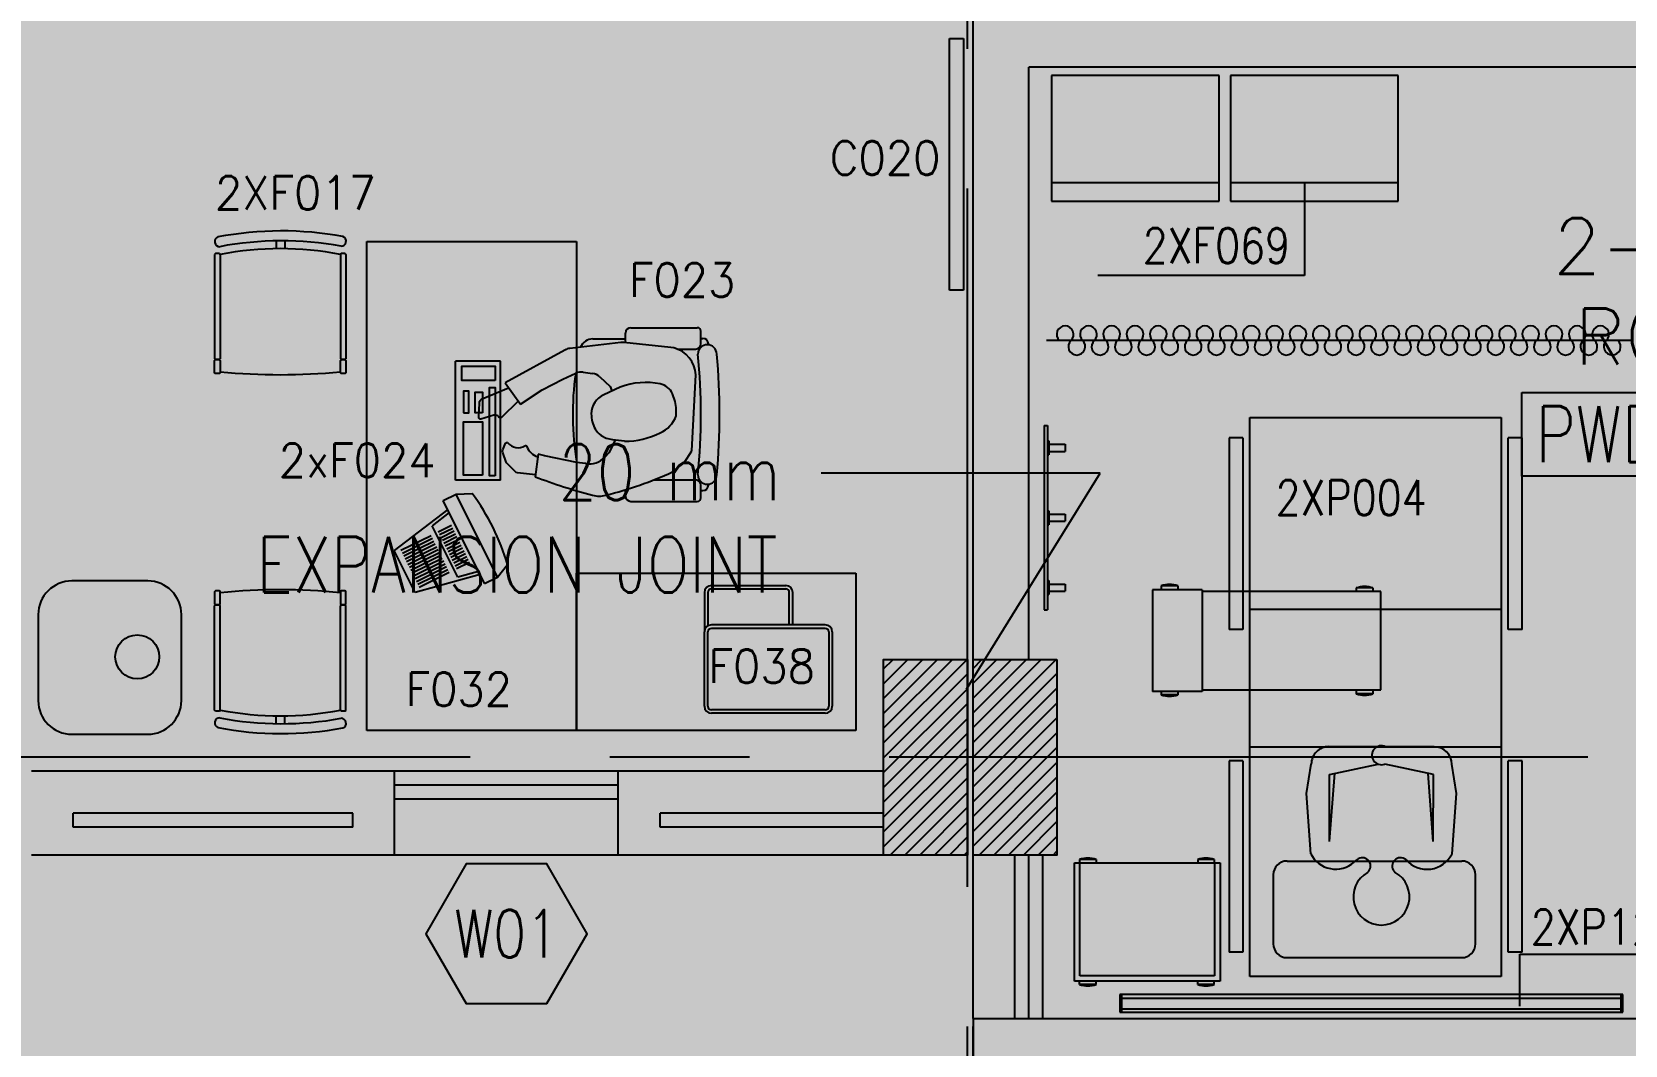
# Model space of a CAD drawing. Extents: x 88852.7 to 88945.7, y 39921.6 to 40001.1.
# Drawn here: x 88899.44 to 88905.14, y 39949.05 to 39952.68 of the extents above; entities that cross this region are included whole.
import ezdxf
from ezdxf.enums import TextEntityAlignment as Align

# ---------------------------------------------------------------- set-up
doc = ezdxf.new("R2010")
doc.units = 0
doc.header["$MEASUREMENT"] = 0
doc.linetypes.add('CENTERX2', pattern=[4, 2.5, -0.5, 0.5, -0.5])
for name, color, linetype in [('A-TEXT', 7, 'CONTINUOUS'), ('AXES', 11, 'CENTERX2'), ('COL', 2, 'CONTINUOUS'), ('EJ', 9, 'CONTINUOUS'), ('HAT', 8, 'CONTINUOUS'), ('INSUL', 4, 'CONTINUOUS'), ('MEDICAL', 4, 'CONTINUOUS'), ('NON-MEDICAL', 4, 'CONTINUOUS'), ('RM-BOX', 4, 'CONTINUOUS'), ('RM-NAME', 2, 'CONTINUOUS'), ('RM-NO', 2, 'CONTINUOUS'), ('WALL', 4, 'CONTINUOUS'), ('WIN', 3, 'CONTINUOUS'), ('WIN-BOX', 3, 'CONTINUOUS'), ('WIN-NO', 5, 'CONTINUOUS')]:
    doc.layers.add(name, color=color, linetype=linetype)
doc.styles.add('ROMANS', font='ROMANS.shx', dxfattribs={"width": 0.6})
doc.dimstyles.new('DIM-OUT', dxfattribs={"dimscale": 0, "dimtxt": 0.24, "dimasz": 0.08, "dimexe": 0.02, "dimexo": 0.02, "dimgap": 0.05, "dimtad": 1, "dimdec": 0, "dimlfac": 1000, "dimzin": 0, "dimdsep": 46, "dimtxsty": 'ROMANS', "dimblk1": 'ARCHTICK', "dimblk2": 'ARCHTICK', "dimsah": 1, "dimcen": 0.01, "dimdle": 0.08, "dimclrd": 4, "dimclre": 4, "dimclrt": 2, "dimadec": 0, "dimazin": 0, "dimtp": 2, "dimtm": 2, "dimtfac": 0.1142857142857143, "dimtdec": 0, "dimtix": 1, "dimtmove": 2, "dimatfit": 3, "dimldrblk": 'ARCHTICK', "dimfxl": 0, "dimtolj": 1, "dimtzin": 0, "dimarcsym": 0})

# ---------------------------------------------------------------- blocks, each defined once
blk = doc.blocks.new('WW1')
at = {"layer": 'WIN-BOX'}
blk.add_lwpolyline([(144.3375672970433, -250), (288.6751345940866, 0), (144.3375672970433, 250), (-144.3375672970433, 250), (-288.6751345940866, 0), (-144.3375672970433, -250)], close=True, dxfattribs=at)
at = {"layer": 'WIN-NO', "style": 'ROMANS', "width": 0.8}
blk.add_attdef('W00', text='', height=170, dxfattribs=at).set_placement((0, 0), align=Align.MIDDLE)
blk = doc.blocks.new('RM1')
at = {"layer": 'RM-BOX'}
blk.add_lwpolyline([(569.8908462408872, -200), (-569.890846240829, -200), (-569.8908462407999, -500), (569.8908462407999, -500)], close=True, dxfattribs=at)
at = {"layer": 'RM-NAME', "style": 'ROMANS'}
for tag, p in [('ROOMNAME1', (-5.820766091346741e-11, 323.8095238095266)), ('ROOMNAME2', (0, 0))]:
    blk.add_attdef(tag, text='', height=200, dxfattribs=at).set_placement(p, align=Align.MIDDLE)
at = {"layer": 'RM-NO', "style": 'ROMANS', "width": 0.8}
blk.add_attdef('ROOMNO', text='', height=200, dxfattribs=at).set_placement((0, -350), align=Align.MIDDLE)
blk = doc.blocks.new('C11')
at = {"layer": 'HAT'}
h = blk.add_hatch(dxfattribs=at)
h.set_pattern_fill('ANSI31', color=256, scale=300, style=0)
h.set_pattern_definition([(45, (-248556.1822811713, -75061.0053373936), (-26.51650429449553, 26.51650429449553), [])])
h.paths.add_polyline_path([(300.0000000000291, 700), (-2.91038304567337e-11, 700), (0, 349.9999999998981), (300.0000000000291, 349.9999999998981)])
h.paths.add_polyline_path([(300, 349.9999999998981), (-2.91038304567337e-11, 349.9999999998981), (-2.91038304567337e-11, 0), (300.0000000000291, 0)])
at = {"layer": 'COL'}
blk.add_lwpolyline([(300.0000000000291, 700), (299.9999999999709, 0), (0, 0), (0, 700)], close=True, dxfattribs=at)
blk = doc.blocks.new('C11D')
at = {"layer": 'COL', "linetype": 'ByBlock'}
for p in [(-320.0000000003783, 0), (0, 0)]:
    blk.add_blockref('C11', p, dxfattribs=at)

msp = doc.modelspace()

# ---------------------------------------------------------------- linework, layer by layer
at = {"layer": 'AXES'}
for p, q in [((88902.79025844975, 39921.61526879654), (88902.79025844975, 40000.07794392369)), ((88902.81025844975, 39921.61526879654), (88902.81025844975, 40000.07794392369)), ((88945.01025844975, 39950.07956244052), (88876.97025844976, 39950.07956244052))]:
    msp.add_line(p, q, dxfattribs=at)
at = {"layer": 'INSUL'}
for p, q in [((88899.59025844975, 39949.82956244051), (88899.59025844975, 39949.87956244051)), ((88900.59025844975, 39949.87956244051), (88899.59025844975, 39949.87956244051)), ((88900.59025844975, 39949.82956244051), (88900.59025844975, 39949.87956244051)), ((88901.69025844976, 39949.82956244051), (88901.69025844976, 39949.87956244051)), ((88902.49025844975, 39949.87956244051), (88901.69025844976, 39949.87956244051)), ((88900.59025844975, 39949.82956244051), (88899.59025844975, 39949.82956244051)), ((88902.49025844975, 39949.82956244051), (88901.69025844976, 39949.82956244051))]:
    msp.add_line(p, q, dxfattribs=at)
at = {"layer": 'MEDICAL'}
for p, q in [((88903.07288093619, 39951.57187109052), (88905.16669316113, 39951.57187109059)), ((88901.11894573804, 39951.49680428784), (88900.95800886305, 39951.49680428784)), ((88900.95800886305, 39951.07079491283), (88900.95800886305, 39951.49680428784)), ((88901.11894573804, 39951.07079491283), (88901.11894573804, 39951.49680428784)), ((88903.80092503384, 39951.29529317634), (88904.70092503383, 39951.29529317634)), ((88903.80092503384, 39949.29529317634), (88903.80092503384, 39951.29529317634)), ((88904.70092503383, 39951.29529317634), (88904.70092503383, 39949.29529317634)), ((88903.77592503383, 39951.22283539263), (88903.72671243541, 39951.22283539263)), ((88903.72671243541, 39951.22283539263), (88903.72671243541, 39950.53708560627)), ((88903.77592503383, 39951.22283539263), (88903.77592503383, 39950.53708560627)), ((88904.77513763226, 39951.22283539263), (88904.72592503382, 39951.22283539263)), ((88904.72592503382, 39950.53708560627), (88904.72592503382, 39951.22283539263)), ((88904.77513763226, 39950.53708560627), (88904.77513763226, 39951.22283539263)), ((88901.11894573804, 39951.07079491283), (88900.95800886305, 39951.07079491283)), ((88900.91434176429, 39950.99806724838), (88900.9609771746, 39951.0212231462)), ((88900.9609771746, 39951.0212231462), (88901.01815629435, 39951.0231442718)), ((88901.108332888, 39950.72445235333), (88900.9609771746, 39951.0212231462)), ((88900.93012187193, 39950.96628649861), (88900.73868065664, 39950.81966954545)), ((88900.9357142153, 39950.95502365621), (88900.87443024464, 39950.90808878358)), ((88901.06169747771, 39950.70129645551), (88900.91434176429, 39950.99806724838)), ((88900.96589189756, 39950.72388725771), (88900.87443024464, 39950.90808878358)), ((88900.89631475211, 39950.88628412005), (88900.9432636183, 39950.90959565824)), ((88900.90134607263, 39950.8761511639), (88900.94829493883, 39950.89946270209)), ((88900.76283278843, 39950.82000627041), (88900.87053894287, 39950.87348564779)), ((88900.76786410896, 39950.80987331427), (88900.8755702634, 39950.86335269165)), ((88900.77289542947, 39950.79974035813), (88900.88060158392, 39950.85321973551)), ((88900.77792675, 39950.78960740199), (88900.88563290444, 39950.84308677936)), ((88900.90637739316, 39950.86601820777), (88900.95332625936, 39950.88932974596)), ((88900.91140871368, 39950.85588525162), (88900.95835757988, 39950.87919678981)), ((88900.9164400342, 39950.84575229548), (88900.9633889004, 39950.86906383368)), ((88900.92147135473, 39950.83561933934), (88900.96842022093, 39950.85893087753)), ((88900.92650267525, 39950.8254863832), (88900.97345154146, 39950.84879792139)), ((88900.81340030984, 39950.66918599643), (88900.73868065664, 39950.81966954545)), ((88900.78295807053, 39950.77947444585), (88900.89066422496, 39950.83295382322)), ((88900.78798939106, 39950.76934148971), (88900.89569554549, 39950.82282086708)), ((88900.79302071157, 39950.75920853356), (88900.900726866, 39950.81268791094)), ((88900.7980520321, 39950.74907557743), (88900.90575818653, 39950.8025549548)), ((88900.80308335263, 39950.73894262128), (88900.91078950706, 39950.79242199866)), ((88900.93153399578, 39950.81535342706), (88900.97848286197, 39950.83866496525)), ((88900.9365653163, 39950.80522047092), (88900.9835141825, 39950.82853200911)), ((88900.94159663683, 39950.79508751477), (88900.98854550303, 39950.81839905297)), ((88900.94662795735, 39950.78495455864), (88900.99357682354, 39950.80826609683)), ((88900.95165927787, 39950.77482160249), (88900.99860814407, 39950.79813314068)), ((88900.9566905984, 39950.76468864635), (88901.0036394646, 39950.78800018455)), ((88900.80811467314, 39950.72880966514), (88900.91582082759, 39950.78228904252)), ((88900.81314599367, 39950.718676709), (88900.9208521481, 39950.77215608638)), ((88901.04591737007, 39950.73307720528), (88900.81340030984, 39950.66918599643)), ((88900.8181773142, 39950.70854375286), (88900.92588346863, 39950.76202313024)), ((88900.82320863473, 39950.69841079672), (88900.93091478916, 39950.75189017409)), ((88900.82823995524, 39950.68827784058), (88900.93594610968, 39950.74175721795)), ((88900.96172191892, 39950.75455569021), (88901.00867078513, 39950.7778672284)), ((88901.0403250267, 39950.74434004768), (88900.96589189756, 39950.72388725771)), ((88901.108332888, 39950.72445235333), (88901.14442458889, 39950.76884302338)), ((88901.06169747771, 39950.70129645551), (88901.108332888, 39950.72445235333)), ((88903.63019544267, 39950.67862820824), (88903.45303008835, 39950.67862820824)), ((88903.45303008835, 39950.67862820824), (88903.45303008835, 39950.31445497989)), ((88903.48405235865, 39950.69285213159), (88903.48405235865, 39950.67862820824)), ((88903.54310747675, 39950.69285213159), (88903.48405235865, 39950.69285213159)), ((88903.54310747675, 39950.69285213159), (88903.54310747675, 39950.67862820824)), ((88903.63019544267, 39950.67862820824), (88903.63019544267, 39950.31445497989)), ((88904.2699592222, 39950.67247663344), (88903.63019544267, 39950.67247663344)), ((88904.18209589398, 39950.68538818733), (88904.18209589398, 39950.67247663344)), ((88904.24115101209, 39950.68538818733), (88904.18209589398, 39950.68538818733)), ((88904.24115101209, 39950.68538818733), (88904.24115101209, 39950.67247663344)), ((88904.2699592222, 39950.3206065547), (88904.2699592222, 39950.67247663344)), ((88904.70092503383, 39950.60783606025), (88903.80092503384, 39950.60783606025)), ((88903.77592503383, 39950.53708560627), (88903.72671243541, 39950.53708560627)), ((88904.77513763226, 39950.53708560627), (88904.72592503382, 39950.53708560627)), ((88903.63019544267, 39950.31445497989), (88903.45303008835, 39950.31445497989)), ((88903.48405235865, 39950.31445497989), (88903.48405235865, 39950.30251256363)), ((88903.54310747675, 39950.30251256363), (88903.48405235865, 39950.30251256363)), ((88903.54310747675, 39950.31445497989), (88903.54310747675, 39950.30251256363)), ((88903.63019544267, 39950.3206065547), (88904.2699592222, 39950.3206065547)), ((88904.18209589398, 39950.3206065547), (88904.18209589398, 39950.30624453576)), ((88904.24115101209, 39950.30624453576), (88904.18209589398, 39950.30624453576)), ((88904.24115101209, 39950.3206065547), (88904.24115101209, 39950.30624453576)), ((88904.70092503383, 39950.115710076), (88903.80092503384, 39950.115710076)), ((88903.77592503383, 39950.06702508256), (88903.72671243541, 39950.06702508256)), ((88903.72671243541, 39950.06702508256), (88903.72671243541, 39949.3812752962)), ((88903.77592503383, 39950.06702508256), (88903.77592503383, 39949.3812752962)), ((88904.72592503382, 39949.3812752962), (88904.72592503382, 39950.06702508256)), ((88904.77513763226, 39950.06702508256), (88904.72592503382, 39950.06702508256)), ((88904.77513763226, 39949.3812752962), (88904.77513763226, 39950.06702508256)), ((88903.1729770282, 39949.27799431601), (88903.1729770282, 39949.70122266246)), ((88903.1729770282, 39949.70122266246), (88903.6946305715, 39949.70122266246)), ((88903.25085404185, 39949.71338483436), (88903.19179892373, 39949.71338483436)), ((88903.19179892373, 39949.71338483436), (88903.19179892373, 39949.70122266246)), ((88903.19266206757, 39949.29767935538), (88903.19266206757, 39949.70122266246)), ((88903.25085404185, 39949.71338483436), (88903.25085404185, 39949.70122266246)), ((88903.67357744092, 39949.71338483436), (88903.61452232281, 39949.71338483436)), ((88903.61452232281, 39949.71338483436), (88903.61452232281, 39949.70122266246)), ((88903.67357744092, 39949.71338483436), (88903.67357744092, 39949.70122266246)), ((88903.67494553213, 39949.70122266246), (88903.67494553213, 39949.29767935538)), ((88903.6946305715, 39949.70122266246), (88903.6946305715, 39949.27799431601)), ((88903.9340704964, 39949.7080465112), (88904.55940113346, 39949.7080465112)), ((88903.88485789797, 39949.65883391278), (88903.88485789797, 39949.41142028657)), ((88904.60861373188, 39949.41142028657), (88904.60861373188, 39949.65883391278)), ((88903.77592503383, 39949.3812752962), (88903.72671243541, 39949.3812752962)), ((88903.9340704964, 39949.36220768815), (88904.55940113346, 39949.36220768815)), ((88904.77513763226, 39949.3812752962), (88904.72592503382, 39949.3812752962)), ((88903.6946305715, 39949.27799431601), (88903.1729770282, 39949.27799431601)), ((88903.19179892373, 39949.2658321441), (88903.19179892373, 39949.27799431601)), ((88903.25085404185, 39949.2658321441), (88903.19179892373, 39949.2658321441)), ((88903.67494553213, 39949.29767935538), (88903.19266206757, 39949.29767935538)), ((88903.25085404185, 39949.2658321441), (88903.25085404185, 39949.27799431601)), ((88903.61452232281, 39949.2658321441), (88903.61452232281, 39949.27799431601)), ((88903.67357744092, 39949.2658321441), (88903.61452232281, 39949.2658321441)), ((88903.67357744092, 39949.2658321441), (88903.67357744092, 39949.27799431601)), ((88904.70092503383, 39949.29529317634), (88903.80092503384, 39949.29529317634)), ((88903.33610734934, 39949.23008537127), (88903.33610734934, 39949.16703172949)), ((88905.13646366328, 39949.23008537127), (88903.33610734934, 39949.23008537127)), ((88903.34225892415, 39949.23008537123), (88903.34225892415, 39949.16703172949)), ((88905.13031208847, 39949.21547538111), (88903.34225892415, 39949.2154753811)), ((88905.13031208847, 39949.16703172954), (88905.13031208847, 39949.23008537127)), ((88905.13646366328, 39949.16703172954), (88905.13646366328, 39949.23008537127)), ((88903.33610734934, 39949.16703172953), (88905.13646366328, 39949.16703172954)), ((88903.34225892415, 39949.17856593228), (88905.13031208847, 39949.17856593229))]:
    msp.add_line(p, q, dxfattribs=at)
for points in [[(88901.09960431489, 39951.42798141537), (88900.980333097, 39951.42798141537), (88900.980333097, 39951.47959313084), (88901.09960431489, 39951.47959313084)], [(88900.98678029954, 39951.31185550339), (88901.00612153823, 39951.31185550339), (88901.00612153823, 39951.38927294865), (88900.98678029954, 39951.38927294865)], [(88901.05447481942, 39951.31185550339), (88901.0286863782, 39951.31185550339), (88901.0286863782, 39951.38604700851), (88901.05447481942, 39951.38604700851)], [(88901.09960431489, 39951.08605479198), (88901.0802630762, 39951.08605479198), (88901.0802630762, 39951.40217568558), (88901.09960431489, 39951.40217568558)], [(88901.05447481942, 39951.08928047622), (88900.98678029954, 39951.08928047622), (88900.98678029954, 39951.27959814922), (88901.05447481942, 39951.27959814922)]]:
    msp.add_lwpolyline(points, close=True, dxfattribs=at)
at = {"layer": 'MEDICAL', "color": 15}
for centre, radius, start, end in [((88903.13999877179, 39951.59302433336), 0.03022016358403887, 313.5683623532261, 226.4316376467739), ((88903.22331208375, 39951.59302433336), 0.03022016358403955, 313.5683623532261, 226.4316376467739), ((88903.3066253957, 39951.59302433336), 0.03022016358403887, 313.5683623532261, 226.4316376467739), ((88903.38993870765, 39951.59302433336), 0.03022016358403887, 313.5683623532261, 226.4316376467739), ((88903.47325201961, 39951.59302433336), 0.03022016358403955, 313.5683623532261, 226.4316376467739), ((88903.55656533156, 39951.59302433336), 0.03022016358403887, 313.5683623532261, 226.4316376467739), ((88903.63987864352, 39951.59302433336), 0.03022016358403887, 313.5683623532261, 226.4316376467739), ((88903.72319195546, 39951.59302433336), 0.03022016358403955, 313.5683623532261, 226.4316376467739), ((88903.80650526742, 39951.59302433336), 0.03022016358403887, 313.5683623532261, 226.4316376467739), ((88903.88981857937, 39951.59302433336), 0.03022016358403887, 313.5683623532261, 226.4316376467739), ((88903.97313189133, 39951.59302433336), 0.03022016358403955, 313.5683623532261, 226.4316376467739), ((88904.05644520327, 39951.59302433336), 0.03022016358403887, 313.5683623532261, 226.4316376467739), ((88904.13975851523, 39951.59302433336), 0.03022016358403887, 313.5683623532261, 226.4316376467739), ((88904.22307182717, 39951.59302433336), 0.03022016358403955, 313.5683623532261, 226.4316376467739), ((88904.30638513913, 39951.59302433336), 0.03022016358403887, 313.5683623532261, 226.4316376467739), ((88904.38969845108, 39951.59302433336), 0.03022016358403887, 313.5683623532261, 226.4316376467739), ((88904.47301176304, 39951.59302433336), 0.03022016358403955, 313.5683623532261, 226.4316376467739), ((88904.556325075, 39951.59302433336), 0.03022016358403887, 313.5683623532261, 226.4316376467739), ((88904.63963838694, 39951.59302433336), 0.03022016358403887, 313.5683623532261, 226.4316376467739), ((88904.7229516989, 39951.59302433336), 0.03022016358404023, 313.5683623532261, 226.4316376467739), ((88904.80626501085, 39951.59302433336), 0.03022016358403887, 313.5683623532261, 226.4316376467739), ((88904.8895783228, 39951.59302433336), 0.03022016358403887, 313.5683623532261, 226.4316376467739), ((88904.97289163475, 39951.59302433336), 0.03022016358404023, 313.5683623532261, 226.4316376467739), ((88905.05620494671, 39951.59302433336), 0.03022016358403887, 313.5683623532261, 226.4316376467739), ((88903.18165542778, 39951.54923214044), 0.0302201635840382, 133.5683623532261, 46.43163764677393), ((88903.26496873972, 39951.54923214044), 0.0302201635840382, 133.5683623532261, 46.43163764677393), ((88903.34828205168, 39951.54923214044), 0.0302201635840382, 133.5683623532261, 46.43163764677393), ((88903.43159536363, 39951.54923214044), 0.0302201635840382, 133.5683623532261, 46.43163764677393), ((88903.51490867558, 39951.54923214044), 0.0302201635840382, 133.5683623532261, 46.43163764677393), ((88903.59822198753, 39951.54923214044), 0.0302201635840382, 133.5683623532261, 46.43163764677393), ((88903.68153529949, 39951.54923214044), 0.0302201635840382, 133.5683623532261, 46.43163764677393), ((88903.76484861143, 39951.54923214044), 0.0302201635840382, 133.5683623532261, 46.43163764677393), ((88903.8481619234, 39951.54923214044), 0.0302201635840382, 133.5683623532261, 46.43163764677393), ((88903.93147523535, 39951.54923214044), 0.0302201635840382, 133.5683623532261, 46.43163764677393), ((88904.0147885473, 39951.54923214044), 0.0302201635840382, 133.5683623532261, 46.43163764677393), ((88904.09810185926, 39951.54923214044), 0.0302201635840382, 133.5683623532261, 46.43163764677393), ((88904.1814151712, 39951.54923214044), 0.0302201635840382, 133.5683623532261, 46.43163764677393), ((88904.26472848316, 39951.54923214044), 0.0302201635840382, 133.5683623532261, 46.43163764677393), ((88904.3480417951, 39951.54923214044), 0.0302201635840382, 133.5683623532261, 46.43163764677393), ((88904.43135510707, 39951.54923214044), 0.0302201635840382, 133.5683623532261, 46.43163764677393), ((88904.51466841901, 39951.54923214044), 0.0302201635840382, 133.5683623532261, 46.43163764677393), ((88904.59798173097, 39951.54923214044), 0.03022016358403752, 133.5683623532261, 46.43163764677393), ((88904.68129504292, 39951.54923214044), 0.03022016358403887, 133.5683623532261, 46.43163764677393), ((88904.76460835488, 39951.54923214044), 0.0302201635840361, 133.5683623532261, 46.43163764677393), ((88904.84792166682, 39951.54923214044), 0.03022016358403752, 133.5683623532261, 46.43163764677393), ((88904.93123497878, 39951.54923214044), 0.03022016358403887, 133.5683623532261, 46.43163764677393), ((88905.01454829072, 39951.54923214044), 0.0302201635840361, 133.5683623532261, 46.43163764677393), ((88905.09786160268, 39951.54923214044), 0.03022016358403752, 133.5683623532261, 46.43163764677393)]:
    msp.add_arc(centre, radius, start, end, dxfattribs=at)
at = {"layer": 'MEDICAL'}
for centre, radius, start, end in [((88900.35257157155, 39950.53416259294), 0.8258971518866561, 16.50817367301761, 36.30341576762822), ((88903.5135799177, 39950.60673008435), 0.09104330708663272, 71.07535558421918, 108.9246444157808), ((88904.21162345303, 39950.59926614009), 0.09104330708663272, 71.07535558421918, 108.9246444157808), ((88903.5135799177, 39950.38863461088), 0.09104330708660129, 251.0753555842192, 288.9246444157808), ((88904.21162345303, 39950.39236658301), 0.09104330708660129, 251.0753555842192, 288.9246444157808), ((88903.22132648279, 39949.62726278712), 0.09104330708663272, 71.07535558421918, 108.9246444157808), ((88903.64404988187, 39949.62726278712), 0.09104330708663272, 71.07535558421918, 108.9246444157808), ((88903.9340704964, 39949.65883391278), 0.04921259842519683, 90, 180), ((88904.55940113346, 39949.65883391278), 0.04921259842519683, 0, 90), ((88903.9340704964, 39949.41142028657), 0.04921259842519683, 180, 270), ((88904.55940113346, 39949.41142028657), 0.04921259842519683, 270, 0), ((88903.22132648279, 39949.35195419136), 0.09104330708663272, 251.0753555842192, 288.9246444157808), ((88903.64404988187, 39949.35195419136), 0.09104330708663272, 251.0753555842192, 288.9246444157808)]:
    msp.add_arc(centre, radius, start, end, dxfattribs=at)
at = {"layer": 'NON-MEDICAL'}
for p, q in [((88902.72605293475, 39952.65162279255), (88902.77605293476, 39952.65162279255)), ((88902.72605293475, 39951.75162279255), (88902.72605293475, 39952.65162279255)), ((88902.77605293476, 39952.65162279255), (88902.77605293476, 39951.75162279255)), ((88903.09102864625, 39952.51918414381), (88903.09102864625, 39952.0691841438)), ((88903.69102864625, 39952.51918414381), (88903.09102864625, 39952.51918414381)), ((88903.69102864625, 39952.0691841438), (88903.69102864625, 39952.51918414381)), ((88904.33204120526, 39952.51918414381), (88903.73204120525, 39952.51918414381)), ((88903.73204120525, 39952.51918414381), (88903.73204120525, 39952.0691841438)), ((88904.33204120526, 39952.0691841438), (88904.33204120526, 39952.51918414381)), ((88903.09102864625, 39952.13633180856), (88903.69102864625, 39952.13633180856)), ((88903.73204120525, 39952.13633180856), (88904.33204120526, 39952.13633180856)), ((88903.09102864625, 39952.0691841438), (88903.69102864625, 39952.0691841438)), ((88903.73204120525, 39952.0691841438), (88904.33204120526, 39952.0691841438)), ((88900.3162842531, 39951.92775479777), (88900.31627362194, 39951.89967681933)), ((88900.34678825091, 39951.92774324804), (88900.34677761975, 39951.89966526961)), ((88900.64053817511, 39950.17540890812), (88900.64053817511, 39951.92540890812)), ((88900.64053817511, 39951.92540890812), (88901.39053817511, 39951.92540890812)), ((88901.39053817511, 39951.92540890812), (88901.39053817511, 39950.17540890812)), ((88900.09934338469, 39951.88253353021), (88900.09609254306, 39951.87928268858)), ((88900.09609254306, 39951.87928268858), (88900.09609254306, 39951.50578437184)), ((88900.11284170143, 39951.88253353021), (88900.09934338469, 39951.88253353021)), ((88900.11284170143, 39951.88253353021), (88900.11609254306, 39951.87928268858)), ((88900.11609254306, 39951.87928268858), (88900.11609254306, 39951.50578437184)), ((88900.54934338469, 39951.88253353021), (88900.54609254305, 39951.87928268858)), ((88900.54609254305, 39951.87928268858), (88900.54609254305, 39951.50578437184)), ((88900.56284170144, 39951.88253353021), (88900.54934338469, 39951.88253353021)), ((88900.56284170144, 39951.88253353021), (88900.56609254306, 39951.87928268858)), ((88900.56609254306, 39951.87928268858), (88900.56609254306, 39951.50578437184)), ((88902.77605293476, 39951.75162279255), (88902.72605293475, 39951.75162279255)), ((88901.56667091597, 39951.56298908945), (88901.56667091597, 39951.59772698989)), ((88901.58579591596, 39951.61685198989), (88901.82347295657, 39951.61685198989)), ((88901.83652655319, 39951.55936792836), (88901.83652655319, 39951.60379839328)), ((88901.34976385457, 39951.53690785536), (88901.13588068017, 39951.41912474172)), ((88901.55012050038, 39951.56356281634), (88901.36736003854, 39951.54252480838)), ((88901.44933895479, 39951.57679667887), (88901.56667091597, 39951.57679667887)), ((88901.72853242495, 39951.54634807782), (88901.56047804581, 39951.56362577957)), ((88901.73930752538, 39951.54498821135), (88901.72853242495, 39951.54634807782)), ((88901.75305378082, 39951.54035198989), (88901.81751061472, 39951.54035198989)), ((88901.83652655319, 39951.5786019899), (88901.84352772411, 39951.5786019899)), ((88901.86315302864, 39951.55572130027), (88901.86315302864, 39951.55897668536)), ((88900.09609254306, 39951.50578437184), (88900.09934338469, 39951.50253353021)), ((88900.11284170143, 39951.50253353021), (88900.09934338469, 39951.50253353021)), ((88900.11284170143, 39951.50253353021), (88900.11609254306, 39951.50578437184)), ((88900.54609254305, 39951.50578437184), (88900.54934338469, 39951.50253353021)), ((88900.56284170144, 39951.50253353021), (88900.54934338469, 39951.50253353021)), ((88900.56284170144, 39951.50253353021), (88900.56609254306, 39951.50578437184)), ((88901.13588068017, 39951.41912474172), (88901.19114938803, 39951.34325272412)), ((88901.26771471358, 39951.39438117712), (88901.34221970817, 39951.43239555756)), ((88901.34221970817, 39951.43239555756), (88901.3889892732, 39951.45364829296)), ((88901.4152211962, 39951.45749444647), (88901.44871988212, 39951.45293247973)), ((88901.47464279881, 39951.44074133029), (88901.51192647213, 39951.40643473336)), ((88901.80335090612, 39951.17580506424), (88901.81813241974, 39951.44759264895)), ((88901.19114938803, 39951.34325272412), (88901.26771471358, 39951.39438117712)), ((88901.51192647213, 39951.40643473336), (88901.51712661855, 39951.39050832143)), ((88903.06439867587, 39951.26692805946), (88903.07709867586, 39951.26692805946)), ((88903.06439867587, 39951.26692805946), (88903.06439867587, 39950.60652805946)), ((88903.07709867586, 39951.26692805946), (88903.07709867586, 39950.60652805946)), ((88901.51609063632, 39951.18715239286), (88901.50644310359, 39951.16851144953)), ((88901.52898106251, 39951.21585661923), (88901.51609063632, 39951.18715239286)), ((88903.07709867586, 39951.21172805947), (88903.08209867586, 39951.21172805947)), ((88903.08209867586, 39951.21172805947), (88903.08209867586, 39951.16172805947)), ((88903.08209867586, 39951.19942805947), (88903.14059867586, 39951.19942805947)), ((88903.14059867586, 39951.19942805947), (88903.14059867586, 39951.17402805947)), ((88901.25390394173, 39951.16383790869), (88901.24318302008, 39951.08335707109)), ((88901.27755817544, 39951.15767374918), (88901.25390394173, 39951.16383790869)), ((88901.39213788143, 39951.13429720759), (88901.27633709936, 39951.15769276469)), ((88901.42250628138, 39951.1308698536), (88901.39213788143, 39951.13429720759)), ((88901.42471164215, 39951.13052337289), (88901.42250628138, 39951.1308698536)), ((88901.50644310359, 39951.16851144953), (88901.49196200802, 39951.1533174531)), ((88901.7350856832, 39951.10052839005), (88901.7764686389, 39951.1329963068)), ((88901.7764686389, 39951.1329963068), (88901.80335090612, 39951.17580506424)), ((88903.07709867586, 39951.16172805947), (88903.08209867586, 39951.16172805947)), ((88903.08209867586, 39951.17402805947), (88903.14059867586, 39951.17402805947)), ((88901.6666441186, 39951.07178948989), (88901.81751061472, 39951.07178948989)), ((88901.56667091597, 39951.01441448989), (88901.56667091597, 39951.03689109235)), ((88901.83652655319, 39951.00834308651), (88901.83652655319, 39951.05277355143)), ((88901.83652655319, 39951.03353948989), (88901.84352772411, 39951.03353948989)), ((88901.86315302864, 39951.05316479443), (88901.86315302864, 39951.05642017952)), ((88901.58579591596, 39950.9952894899), (88901.82347295657, 39950.9952894899)), ((88903.07709867586, 39950.96172805947), (88903.08209867586, 39950.96172805947)), ((88903.08209867586, 39950.96172805947), (88903.08209867586, 39950.91172805947)), ((88903.07709867586, 39950.91172805947), (88903.08209867586, 39950.91172805947)), ((88903.08209867586, 39950.94942805947), (88903.14059867586, 39950.94942805947)), ((88903.08209867586, 39950.92402805947), (88903.14059867586, 39950.92402805947)), ((88903.14059867586, 39950.94942805947), (88903.14059867586, 39950.92402805947)), ((88901.39053817511, 39950.17540890975), (88901.39053817511, 39950.73790890975)), ((88901.39053817511, 39950.73790890975), (88902.39053817511, 39950.73790890975)), ((88902.39053817511, 39950.73790890975), (88902.39053817511, 39950.17540890975)), ((88899.85657696206, 39950.71036579872), (88899.58498876923, 39950.71036579872)), ((88901.84891897826, 39950.66920917431), (88901.84891897826, 39950.52795917431)), ((88901.84891897826, 39950.66920917431), (88901.84891897826, 39950.52795917431)), ((88901.86141897825, 39950.66920917431), (88901.86141897825, 39950.5496098094)), ((88901.86141897825, 39950.66920917431), (88901.86141897825, 39950.5496098094)), ((88901.87391897825, 39950.69420917431), (88902.14016897825, 39950.69420917431)), ((88901.87391897825, 39950.69420917431), (88902.14016897825, 39950.69420917431)), ((88901.87391897825, 39950.68170917431), (88902.14016897825, 39950.68170917431)), ((88901.87391897825, 39950.68170917431), (88902.14016897825, 39950.68170917431)), ((88902.15266897825, 39950.55295917431), (88902.15266897825, 39950.66920917431)), ((88902.15266897825, 39950.55295917431), (88902.15266897825, 39950.66920917431)), ((88902.16516897826, 39950.55295917431), (88902.16516897826, 39950.66920917431)), ((88902.16516897826, 39950.55295917431), (88902.16516897826, 39950.66920917431)), ((88903.07709867586, 39950.71172805947), (88903.08209867586, 39950.71172805947)), ((88903.08209867586, 39950.71172805947), (88903.08209867586, 39950.66172805947)), ((88903.08209867586, 39950.69942805947), (88903.14059867586, 39950.69942805947)), ((88903.08209867586, 39950.67402805947), (88903.14059867586, 39950.67402805947)), ((88903.14059867586, 39950.69942805947), (88903.14059867586, 39950.67402805947)), ((88900.09609254306, 39950.62145353825), (88900.09934338469, 39950.62470437989)), ((88900.09609254306, 39950.2479552215), (88900.09609254306, 39950.62145353825)), ((88900.11284170144, 39950.62470437989), (88900.09934338469, 39950.62470437989)), ((88900.11284170144, 39950.62470437989), (88900.11609254304, 39950.62145353825)), ((88900.11609254304, 39950.2479552215), (88900.11609254304, 39950.62145353825)), ((88900.54609254307, 39950.62145353825), (88900.54934338467, 39950.62470437989)), ((88900.54609254307, 39950.2479552215), (88900.54609254307, 39950.62145353825)), ((88900.56284170142, 39950.62470437989), (88900.54934338467, 39950.62470437989)), ((88900.56284170142, 39950.62470437989), (88900.56609254306, 39950.62145353825)), ((88900.56609254306, 39950.2479552215), (88900.56609254306, 39950.62145353825)), ((88903.07709867586, 39950.66172805947), (88903.08209867586, 39950.66172805947)), ((88899.46469414627, 39950.59007117575), (88899.46469414627, 39950.28211694096)), ((88899.97687158502, 39950.28211694096), (88899.97687158502, 39950.59007117575)), ((88903.06439867587, 39950.60652805946), (88903.07709867586, 39950.60652805946)), ((88901.84891897826, 39950.26170917431), (88901.84891897826, 39950.52795917431)), ((88901.84891897826, 39950.26170917431), (88901.84891897826, 39950.52795917431)), ((88901.86141897825, 39950.26170917431), (88901.86141897825, 39950.52795917431)), ((88901.86141897825, 39950.26170917431), (88901.86141897825, 39950.52795917431)), ((88902.28141897825, 39950.55295917431), (88901.87391897825, 39950.55295917431)), ((88902.28141897825, 39950.55295917431), (88901.87391897825, 39950.55295917431)), ((88902.28141897825, 39950.54045917431), (88901.87391897825, 39950.54045917431)), ((88902.28141897825, 39950.54045917431), (88901.87391897825, 39950.54045917431)), ((88902.29391897825, 39950.52795917431), (88902.29391897825, 39950.26170917431)), ((88902.29391897825, 39950.52795917431), (88902.29391897825, 39950.26170917431)), ((88902.30641897826, 39950.52795917431), (88902.30641897826, 39950.26170917431)), ((88902.30641897826, 39950.52795917431), (88902.30641897826, 39950.26170917431)), ((88900.09934338469, 39950.24470437988), (88900.09609254306, 39950.2479552215)), ((88900.11284170144, 39950.24470437988), (88900.09934338469, 39950.24470437988)), ((88900.11284170144, 39950.24470437988), (88900.11609254304, 39950.2479552215)), ((88900.3162842531, 39950.19948311232), (88900.31627362194, 39950.22756109076)), ((88900.34678825091, 39950.19949466206), (88900.34677761975, 39950.22757264048)), ((88900.54934338467, 39950.24470437988), (88900.54609254307, 39950.2479552215)), ((88900.56284170142, 39950.24470437988), (88900.54934338467, 39950.24470437988)), ((88900.56284170142, 39950.24470437988), (88900.56609254306, 39950.2479552215)), ((88902.28141897825, 39950.24920917431), (88901.87391897825, 39950.24920917431)), ((88902.28141897825, 39950.24920917431), (88901.87391897825, 39950.24920917431)), ((88902.28141897825, 39950.23670917431), (88901.87391897825, 39950.23670917431)), ((88902.28141897825, 39950.23670917431), (88901.87391897825, 39950.23670917431)), ((88899.58498876923, 39950.161822318), (88899.85657696206, 39950.161822318)), ((88901.39053817511, 39950.17540890812), (88900.64053817511, 39950.17540890812)), ((88901.39053817511, 39950.17540890812), (88900.64053817511, 39950.17540890812)), ((88902.39053817511, 39950.17540890975), (88901.39053817511, 39950.17540890975)), ((88904.25724011468, 39950.11728944899), (88904.08382474098, 39950.11749436879)), ((88904.46094783445, 39950.11704873361), (88904.28705977464, 39950.11725421198)), ((88904.0040907172, 39949.95001002603), (88904.02089661954, 39950.05471479242)), ((88904.08660834855, 39950.01807070369), (88904.26072009224, 39950.05445710679)), ((88904.457929263, 39950.01763192477), (88904.28360681537, 39950.05449255076)), ((88904.54028581355, 39949.94937642018), (88904.52372741082, 39950.05412061217)), ((88904.08632495813, 39949.77824881807), (88904.10492790463, 39950.02189918038)), ((88904.08632495813, 39949.77824881807), (88904.08660834855, 39950.01807070369)), ((88904.45764587258, 39949.77781003915), (88904.43961880605, 39950.02150368606)), ((88904.45764587258, 39949.77781003915), (88904.457929263, 39950.01763192477)), ((88904.01909030984, 39949.7343241901), (88904.0040907172, 39949.95001002603)), ((88904.5247765244, 39949.73372663569), (88904.54028581355, 39949.94937642018))]:
    msp.add_line(p, q, dxfattribs=at)
for points in [[(88900.11609254306, 39951.49928268859), (88900.11609254306, 39951.45578437184), (88900.11284170143, 39951.45253353021), (88900.09934338469, 39951.45253353021), (88900.09609254306, 39951.45578437184), (88900.09609254306, 39951.49928268859), (88900.09934338469, 39951.50253353021), (88900.11284170143, 39951.50253353021)], [(88900.56609254306, 39951.49928268859), (88900.56609254306, 39951.45578437184), (88900.56284170144, 39951.45253353021), (88900.54934338469, 39951.45253353021), (88900.54609254305, 39951.45578437184), (88900.54609254305, 39951.49928268859), (88900.54934338469, 39951.50253353021), (88900.56284170144, 39951.50253353021)], [(88900.11609254306, 39950.62795522151), (88900.11609254306, 39950.67145353826), (88900.11284170143, 39950.67470437988), (88900.09934338469, 39950.67470437988), (88900.09609254306, 39950.67145353826), (88900.09609254306, 39950.62795522151), (88900.09934338469, 39950.62470437989), (88900.11284170143, 39950.62470437989)], [(88900.56609254306, 39950.62795522151), (88900.56609254306, 39950.67145353826), (88900.56284170144, 39950.67470437988), (88900.54934338469, 39950.67470437988), (88900.54609254305, 39950.67145353826), (88900.54609254305, 39950.62795522151), (88900.54934338469, 39950.62470437989), (88900.56284170144, 39950.62470437989)]]:
    msp.add_lwpolyline(points, close=True, dxfattribs=at)
for points in [[(88901.56310934568, 39951.21114753576, 0.1280623441158444), (88901.69007063043, 39951.2409205923, 0.2157165500615503), (88901.74799501266, 39951.30169657803), (88901.74728211178, 39951.33137167001), (88901.74381557197, 39951.35207294432), (88901.73482216138, 39951.38036142038, 0.2424325322695824), (88901.69062678801, 39951.41552419733, 0.1365134315806742), (88901.54777819886, 39951.4043724912), (88901.48843736762, 39951.37649825981, 0.2971289954456431), (88901.44412915214, 39951.30868027501, 0.1389862809669886), (88901.45821325386, 39951.25473003182, 0.1051670998467702), (88901.47882927953, 39951.23150734077), (88901.49747022286, 39951.22185980804), (88901.51955811308, 39951.21704583812), (88901.56304058558, 39951.21155815316)], [(88901.18273395822, 39951.35429439816), (88901.12276530449, 39951.29541070032, -0.4458327033937252), (88901.114587392, 39951.2959224551), (88901.11330317898, 39951.29754496832, 0.3042703212343921), (88901.09577657755, 39951.30316931757), (88901.04863465346, 39951.28960235558, -0.5099825117139211), (88901.04160678515, 39951.29509042187), (88901.04346462328, 39951.3475601687, -0.2925229530919774), (88901.05358813204, 39951.36221385066), (88901.1481688333, 39951.40187578528)], [(88901.24391785439, 39951.08988649123), (88901.17982324473, 39951.09764449384, -0.1665035490112078), (88901.17145494788, 39951.10169132047), (88901.14250630591, 39951.13035280765, -0.1166659625674936), (88901.13900907816, 39951.13595458474), (88901.12749144531, 39951.17004456017, -0.1815827009815398), (88901.12782857202, 39951.18012468129), (88901.13743803473, 39951.20332500966, -0.5662746669378486), (88901.14554926455, 39951.2045310683, 0.3727105944282916), (88901.20624985166, 39951.19415064118, -0.4583706138374994), (88901.21313671864, 39951.19190325199, 0.2106221932453479), (88901.25264229193, 39951.15436683551)]]:
    msp.add_lwpolyline(points, format="xyb", dxfattribs=at)
msp.add_circle((88899.81926305535, 39950.43865094531), 0.07869149858899016, dxfattribs=at)
for centre, radius, start, end in [((88900.11427727214, 39951.9247810019), 0.01800412687795548, 112.3534400267759, 270.5568779159552), ((88900.33578594716, 39950.74977136461), 1.213343331597614, 79.57711211239277, 100.8479862293184), ((88900.33578345316, 39950.7497280965), 1.178028582739914, 79.58389623357249, 100.8292469319912), ((88900.54844705056, 39951.9264424444), 0.01800412687795548, 269.4431220840448, 67.64655997322413), ((88900.33109254306, 39950.75586872498), 1.143802401476311, 79.16568804637053, 100.8343119536295), ((88901.58579591596, 39951.59772698989), 0.01912500000000002, 90, 180), ((88901.82347295657, 39951.60379839328), 0.01305359661922979, 7.016477563892661e-15, 90), ((88901.3728277467, 39951.49502597341), 0.04781249999999826, 96.56655619646541, 118.8410938597563), ((88901.44933895479, 39951.52974373119), 0.04705294768153838, 90, 158.5912457230003), ((88901.55558820855, 39951.51606398138), 0.04781250000001074, 84.13003407285225, 96.56655619646541), ((88901.71244841642, 39951.44265504591), 0.1057992839388568, 2.674938824450207, 75.29344925786557), ((88901.81751061472, 39951.55936792836), 0.01901593846804371, 270, 7.016477563892661e-15), ((88901.85934808031, 39951.52230640563), 0.03363083132362449, 7.016477563892661e-15, 180), ((88901.84352772411, 39951.55897668536), 0.01962530453611833, 7.016477563892661e-15, 90), ((88899.6682693153, 39951.30607073989), 2.168257237897491, 354.276500028278, 5.723499971722125), ((88899.66850131878, 39951.30607073989), 2.234962734413304, 354.4478707112689, 5.552129288731201), ((88900.33109254306, 39953.64008755112), 2.19155005018978, 264.3699946396143, 275.6300053603857), ((88902.40021949679, 39951.30607073989), 1.022692943598583, 171.7239907442765, 189.6685892944271), ((88901.40876947656, 39951.41011923702), 0.04781250000000186, 82.24496947501457, 114.4377024984339), ((88901.44226816247, 39951.40555727029), 0.04781250000000124, 47.38126897143472, 82.24496947501457), ((88901.43658479527, 39951.20609637227), 0.07649999999999894, 261.0713364966811, 316.3761829661522), ((88901.99069111189, 39953.05092839576), 2.10478152428379, 249.1975097266996, 255.0569984996914), ((88901.13578144956, 39952.43190269944), 1.460042162462361, 284.2923245765435, 294.2343941809916), ((88901.81751061472, 39951.05277355143), 0.01901593846804371, 7.016477563892661e-15, 90), ((88901.85934808031, 39951.08983507416), 0.03363083132362491, 180, 7.016477563892661e-15), ((88901.47261402264, 39951.10971587039), 0.09562500000000321, 255.0569984996914, 284.2923245765435), ((88901.58579591596, 39951.01441448989), 0.01912500000000002, 180, 270), ((88901.84352772411, 39951.05316479443), 0.01962530453611833, 270, 7.016477563892661e-15), ((88901.82347295657, 39951.00834308651), 0.01305359661922979, 270, 7.016477563892661e-15), ((88899.58498876923, 39950.59007117575), 0.120294622964402, 90, 180), ((88899.85657696206, 39950.59007117575), 0.120294622964402, 7.016477563892661e-15, 90), ((88900.33109254304, 39948.48715035896), 2.19155005018978, 84.36999463961429, 95.63000536038571), ((88901.87391897825, 39950.66920917431), 0.02500000000000002, 90, 180), ((88901.87391897825, 39950.66920917431), 0.02500000000000002, 90, 180), ((88901.87391897825, 39950.66920917431), 0.01250000000000001, 90, 180), ((88901.87391897825, 39950.66920917431), 0.01250000000000001, 90, 180), ((88902.14016897825, 39950.66920917431), 0.02500000000000002, 7.016477563892661e-15, 90), ((88902.14016897825, 39950.66920917431), 0.02500000000000002, 7.016477563892661e-15, 90), ((88902.14016897825, 39950.66920917431), 0.01250000000000001, 7.016477563892661e-15, 90), ((88902.14016897825, 39950.66920917431), 0.01250000000000001, 7.016477563892661e-15, 90), ((88901.87391897825, 39950.52795917431), 0.02500000000000002, 90, 180), ((88901.87391897825, 39950.52795917431), 0.02500000000000002, 90, 180), ((88901.87391897825, 39950.52795917431), 0.01250000000000001, 90, 180), ((88901.87391897825, 39950.52795917431), 0.01250000000000001, 90, 180), ((88902.28141897825, 39950.52795917431), 0.02500000000000002, 7.016477563892661e-15, 90), ((88902.28141897825, 39950.52795917431), 0.02500000000000002, 7.016477563892661e-15, 90), ((88902.28141897825, 39950.52795917431), 0.01250000000000001, 7.016477563892661e-15, 90), ((88902.28141897825, 39950.52795917431), 0.01250000000000001, 7.016477563892661e-15, 90), ((88899.58498876923, 39950.28211694096), 0.120294622964402, 180, 270), ((88899.85657696206, 39950.28211694096), 0.120294622964402, 270, 7.016477563892661e-15), ((88900.11427727212, 39950.20245690819), 0.01800412687795548, 89.4431220840448, 247.6465599732242), ((88900.33578345318, 39951.37750981359), 1.178028582739914, 259.1707530680088, 280.4161037664275), ((88900.33109254304, 39951.37136918511), 1.143802401476311, 259.1656880463705, 280.8343119536295), ((88900.54844705055, 39950.20079546569), 0.01800412687795548, 292.3534400267758, 90.5568779159552), ((88901.87391897825, 39950.26170917431), 0.02500000000000002, 180, 270), ((88901.87391897825, 39950.26170917431), 0.02500000000000002, 180, 270), ((88901.87391897825, 39950.26170917431), 0.01250000000000001, 180, 270), ((88901.87391897825, 39950.26170917431), 0.01250000000000001, 180, 270), ((88902.28141897825, 39950.26170917431), 0.01250000000000001, 270, 7.016477563892661e-15), ((88902.28141897825, 39950.26170917431), 0.01250000000000001, 270, 7.016477563892661e-15), ((88902.28141897825, 39950.26170917431), 0.02500000000000002, 270, 7.016477563892661e-15), ((88902.28141897825, 39950.26170917431), 0.02500000000000002, 270, 7.016477563892661e-15), ((88900.33578594717, 39951.37746654548), 1.213343331597614, 259.1520137706816, 280.4228878876072), ((88904.08375046846, 39950.05464051988), 0.0628538927944191, 89.93229530387386, 179.9322953072089), ((88904.27211370146, 39950.08660068394), 0.03410313598586761, 64.00702382276407, 289.6948400745106), ((88904.46087356193, 39950.0541948847), 0.0628538927944191, 359.9322953072089, 89.93229530387386), ((88904.10849201135, 39949.77878751464), 0.09984814200245842, 206.4431411201407, 311.4207341304829), ((88904.21147580563, 39949.67548450296), 0.04660228849490911, 118.8828075529099, 142.4068986651787), ((88904.20345389421, 39949.69018808369), 0.02985305455057437, 309.9760094295008, 119.0326189701684), ((88904.34030914638, 39949.69002636589), 0.02985305455057437, 60.83197164216944, 229.8885811826417), ((88904.33225250783, 39949.67534178471), 0.04660228849490911, 37.45769195003241, 60.98178306075853), ((88904.4354801544, 39949.77840112244), 0.09984814200245842, 221.4626486801033, 333.421449492262), ((88904.2717508848, 39949.57955566974), 0.1005662284710706, 119.2360261476135, 60.62856446361486)]:
    msp.add_arc(centre, radius, start, end, dxfattribs=at)
at = {"layer": 'WALL'}
for p, q in [((88902.81025844975, 39950.43296867213), (88902.81025844975, 39955.78161734736)), ((88903.01025844975, 39950.43296867213), (88903.01025844975, 39952.54956244052)), ((88909.71025844975, 39952.54956244052), (88903.01025844975, 39952.54956244052)), ((88900.74025844975, 39950.02956244051), (88899.44025844976, 39950.02956244051)), ((88900.74025844975, 39949.72956244051), (88900.74025844975, 39950.02956244051)), ((88901.54025844975, 39949.72956244051), (88901.54025844975, 39950.02956244051)), ((88902.49025844975, 39950.02956244051), (88901.54025844975, 39950.02956244051)), ((88900.74025844975, 39949.72956244052), (88899.44025844976, 39949.72956244052)), ((88902.49025844975, 39949.72956244052), (88901.54025844975, 39949.72956244052)), ((88902.81025844975, 39949.14456244052), (88907.76025844975, 39949.14456244052)), ((88902.81025844975, 39949.14456244051), (88902.81025844975, 39946.87956244052))]:
    msp.add_line(p, q, dxfattribs=at)
at = {"layer": 'WIN'}
for p, q in [((88901.54025844975, 39950.02956244051), (88900.74025844975, 39950.02956244051)), ((88901.54025844975, 39949.97956244051), (88900.74025844975, 39949.97956244051)), ((88901.54025844975, 39949.92956244051), (88900.74025844975, 39949.92956244051)), ((88901.54025844975, 39949.72956244051), (88900.74025844975, 39949.72956244051)), ((88902.81025844975, 39949.1445624405), (88902.81025844978, 39949.72956244051)), ((88902.96025844975, 39949.14456244051), (88902.96025844975, 39949.72956244052)), ((88903.01025844974, 39949.14456244051), (88903.01025844977, 39949.72956244052)), ((88903.06025844975, 39949.14456244051), (88903.06025844975, 39949.72956244052))]:
    msp.add_line(p, q, dxfattribs=at)

# ---------------------------------------------------------------- block references
at = {"layer": 'COL', "linetype": 'ByBlock', "xscale": 0.001000000003841706, "yscale": 0.000999999996565748, "zscale": 0.001}
msp.add_blockref('C11D', (88902.81025844975, 39949.72956244052), dxfattribs=at)
at = {"layer": 'RM-NAME'}
ref = msp.add_blockref('RM1', (88905.3447486395, 39951.58541917428), dxfattribs=dict(at, xscale=-0.001000000003841706, yscale=0.000999999996565748, zscale=0.001))
ref.add_attrib('ROOMNO', 'PWD-205', dxfattribs={"layer": 'RM-NO', "height": 0.2, "style": 'ROMANS', "width": 0.8}).set_placement((88905.3447486395, 39951.23541917428), align=Align.MIDDLE)
ref.add_attrib('ROOMNAME2', 'ROOM', dxfattribs={"height": 0.2, "style": 'ROMANS'}).set_placement((88905.3447486395, 39951.58541917428), align=Align.MIDDLE)
ref.add_attrib('ROOMNAME1', '2-BED', dxfattribs={"height": 0.2, "style": 'ROMANS'}).set_placement((88905.3447486395, 39951.90922869809), align=Align.MIDDLE)
at = {"layer": 'WIN-NO', "xscale": 0.001, "yscale": 0.001, "zscale": 0.001}
msp.add_blockref('WW1', (88901.14025844976, 39949.44789933221), dxfattribs=at).add_auto_attribs({'W00': 'W01'})

# ---------------------------------------------------------------- texts
at = {"layer": 'A-TEXT', "color": 7, "ltscale": 400, "style": 'ROMANS'}
for s, height, width, p in [('C020', 0.1200000000000001, 0.95, (88902.29791990158, 39952.1640864956)), ('2XF017', 0.1200000000000001, 0.95, (88900.09692359353, 39952.03929319782)), ('2XF069', 0.125, 0.8339742554873566, (88903.41763334995, 39951.8480729231)), ('F023', 0.1200000000000001, 0.95, (88901.57873296707, 39951.72773520699)), ('2xF024', 0.1200000000000001, 0.95, (88900.32515710354, 39951.08219367884)), ('2XP004', 0.125, 0.8339742554873566, (88903.89321931968, 39950.94629754574)), ('F038', 0.1200000000000001, 0.95, (88901.8634191923, 39950.34522284089)), ('F032', 0.1200000000000001, 0.95, (88900.77933702907, 39950.26295004196)), ('2XP122', 0.125, 0.8339742554873566, (88904.80628889907, 39949.40951325392))]:
    msp.add_text(s, height=height, dxfattribs=dict(at, width=width)).set_placement(p)
at = {"layer": 'EJ', "color": 2, "style": 'ROMANS', "width": 0.8}
for s, p in [('20 mm', (88901.72458803444, 39951.09966604139)), ('EXPANSION JOINT', (88901.17794583853, 39950.76858165907))]:
    msp.add_text(s, height=0.2, dxfattribs=at).set_placement(p, align=Align.MIDDLE)

# ---------------------------------------------------------------- leaders
at = {"layer": 'A-TEXT'}
for points in [[(88903.99673144642, 39952.13256316783), (88903.99673144642, 39951.80344715343), (88903.25709115925, 39951.80344715343)], [(88904.76733185361, 39949.18890320596), (88904.76733185361, 39949.37422634512), (88905.34924669492, 39949.37422634512)]]:
    msp.add_leader(points, dimstyle='DIM-OUT', override={"dimscale": 1, "dimasz": 40}, dxfattribs=at)
at = {"layer": 'EJ'}
msp.add_leader([(88902.78730658503, 39950.32300765085), (88903.264805727, 39951.09665841512), (88902.2672286317, 39951.09665841512)], dimstyle='DIM-OUT', override={"dimscale": 1, "dimasz": 250, "dimgap": 77}, dxfattribs=at)

doc.saveas('drawing.dxf')
